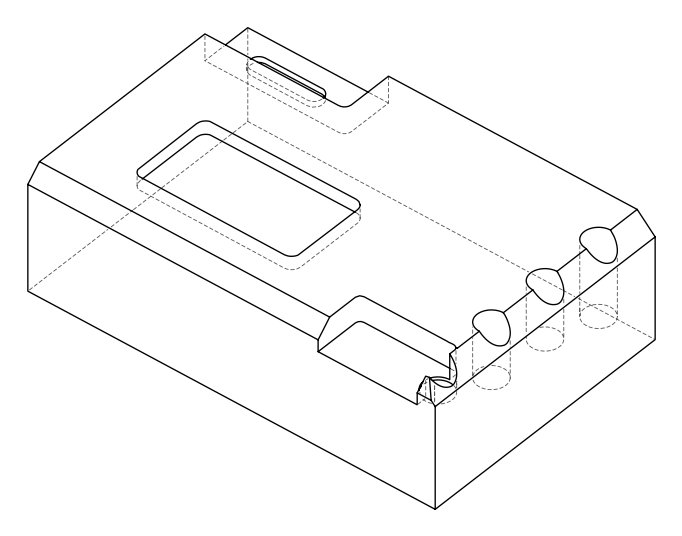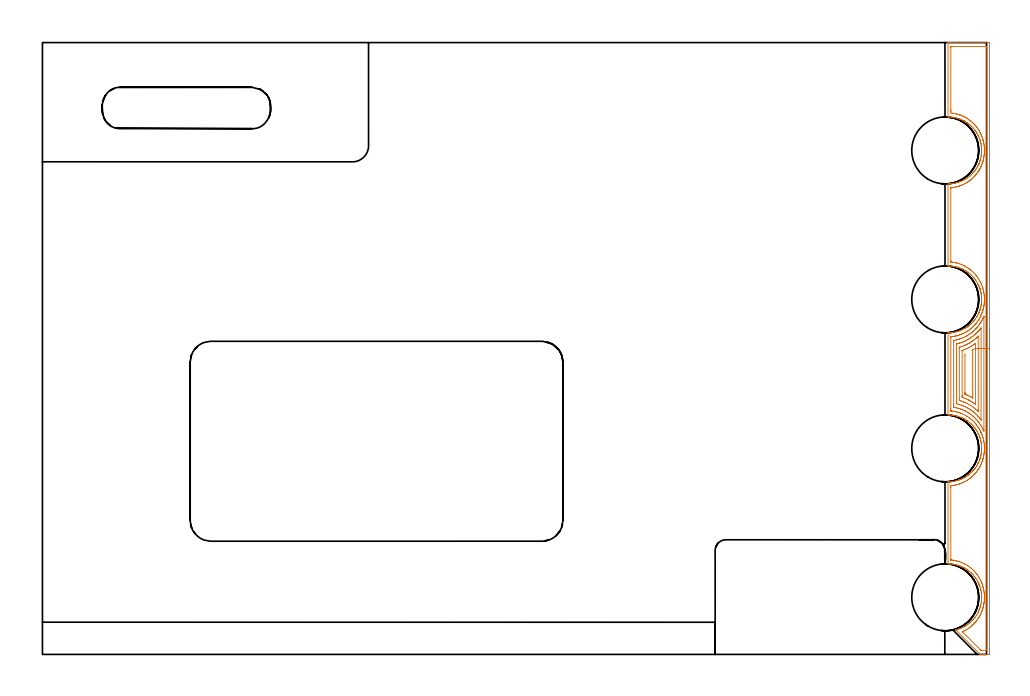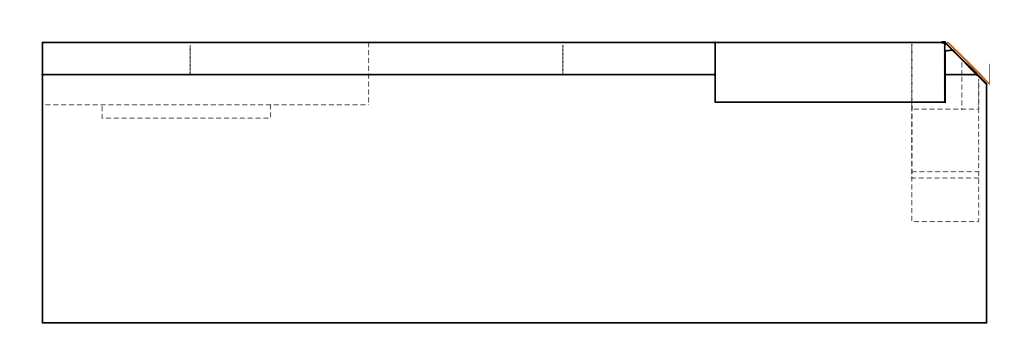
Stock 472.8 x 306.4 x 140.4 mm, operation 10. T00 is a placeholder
(PLAN: 15 operations, 12 tool changes, 118.1 min)
(1 INDEXABLE_INSERT_DRILL_BLIND_HOLE_FROM_SOLID | STEP1POCKET | NXT0302_013 | 0.14 min | 11465 mm3)
(2 DRILL_TO_ENLARGE_BLIND_HOLE | STEP1POCKET | UGT0301_383 | 0.14 min | 17950 mm3)
(3 INDEXABLE_INSERT_DRILL_BLIND_HOLE_FROM_SOLID_1 | STEP1POCKET_1 | NXT0302_013 | 0.27 min | 22290 mm3)
(4 DRILL_TO_ENLARGE_BLIND_HOLE_1 | STEP1POCKET_1 | UGT0301_383 | 0.27 min | 34690 mm3)
(5 INDEXABLE_INSERT_DRILL_BLIND_HOLE_FROM_SOLID_2 | STEP1POCKET_2 | NXT0302_013 | 0.28 min | 23396 mm3)
(6 DRILL_TO_ENLARGE_BLIND_HOLE_2 | STEP1POCKET_2 | UGT0301_383 | 0.28 min | 36399 mm3)
(7 INDEXABLE_INSERT_DRILL_BLIND_HOLE_FROM_SOLID_3 | STEP1POCKET_3 | NXT0302_013 | 0.37 min | 30940 mm3)
(8 DRILL_TO_ENLARGE_BLIND_HOLE_3 | STEP1POCKET_3 | UGT0301_383 | 0.37 min | 48059 mm3)
(9 AREA_MILL | FG_CHAMFER_SURFACE | UGT0205_001 | 16.47 min | 44618 mm3)
(10 AREA_MILL_1 | FG_CHAMFER_SURFACE_1 | UGT0205_001 | 15.29 min | 53584 mm3)
(11 AREA_MILL_2 | FG_CHAMFER_SURFACE_2 | UGT0205_001 | 0.61 min | 1636 mm3)
(12 MILL_CORNER_NOTCH_RECTANGULAR | CORNER_NOTCH_RECTANGULAR | NXT0201_011 | Follow Part, ap 3, ae 75% | 29.33 min | 303769 mm3)
(13 MILL_RECTANGULAR_POCKET | POCKET_RECTANGULAR_STRAIGHT | UGT0201_104 | Follow Part, ap 5, ae 75% | 11.11 min | 289976 mm3)
(14 MILL_RECTANGULAR_POCKET_1 | POCKET_RECTANGULAR_STRAIGHT_1 | NXT0201_011 | Follow Part, ap 3, ae 75% | 1.23 min | 11184 mm3)
(15 MILL_SLOT | SLOT_PARTIAL_RECTANGULAR | NXT0201_013 | Follow Part, ap 2.5, ae 75% | 41.92 min | 182192 mm3)
(TOOL NXT0302_013 | Index. Insert Drill 21mm [880-D2100L25-05] | D21 PA176 FL105 Z2)
(TOOL UGT0301_383 | Twist Drill Flat Bottom 33.5 mm | D33.5 PA180 FL175 Z2)
(TOOL UGT0205_001 | Chamfer Mill 20 x 3 x 45 deg. | D20 FL50 Z2)
(TOOL NXT0201_011 | ENDMILL 12mm [2P460-1200-NA 1630] | D12 FL38 Z6)
(TOOL UGT0201_104 | End Mill 20 mm | D20 FL22 Z2)
(TOOL NXT0201_013 | ENDMILL 10mm | D10 FL30 Z4)
(OP 10 AREA_MILL_1, part 1 of 2)
G17 G21 G94 G90
T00 M6
G54
G17 G0 G90 X474.3 Y163.2 S1061 M3
G43 Z150.4 H0
Z129.6
G94 G1 Y163.162 Z128.728 F250.
Y163.048 Z127.864
Y162.859 Z127.012
Y162.597 Z126.18
Y162.263 Z125.374
Y161.86 Z124.6
Y161.392 Z123.864
Y160.86 Z123.172
Y160.271 Z122.529
Y159.628 Z121.94
Y158.936 Z121.408
Y158.2 Z120.94
Y157.426 Z120.537
Y156.62 Z120.203
Y155.788 Z119.941
Y154.936 Z119.752
Y154.072 Z119.638
Y153.2 Z119.6
X474.299 Y0.604 Z119.601
X474.293 Y0.018 Z119.603
X474.291 Y0.007 Z119.605
X473.707 Y0. Z120.188
X473.419 Z120.476
X472.816 Z121.078
X472.24 Z121.657
X471.924 Z121.972
X471.348 Z122.548
X471.032 Z122.863
X470.4 Z123.499
X469.946 Z123.953
X469.605 Y0.001 Z124.292
X469.597 Y0.003 Z124.301
X457.363 Y12.236 Z136.535
X457.328 Y12.27 Z136.567
X457.674 Y12.356 Z136.222
X457.962 Y12.434 Z135.937
X458.85 Y12.706 Z135.049
X459.513 Y12.945 Z134.386
X459.738 Y13.026 Z134.162
X459.917 Y13.098 Z133.983
X460.296 Y13.25 Z133.601
X460.624 Y13.401 Z133.274
X460.78 Y13.48 Z133.116
X461.288 Y13.734 Z132.612
X461.513 Y13.847 Z132.387
X461.774 Y13.99 Z132.125
X462.057 Y14.144 Z131.841
X462.399 Y14.356 Z131.498
X462.824 Y14.636 Z131.075
X463.008 Y14.758 Z130.888
X463.287 Y14.941 Z130.612
X463.425 Y15.039 Z130.472
X464.175 Y15.619 Z129.724
X464.437 Y15.836 Z129.463
X464.555 Y15.933 Z129.345
X465.062 Y16.395 Z128.836
X465.237 Y16.566 Z128.66
X465.507 Y16.827 Z128.39
X465.778 Y17.113 Z128.119
X465.949 Y17.293 Z127.948
X466.329 Y17.721 Z127.569
X466.838 Y18.343 Z127.062
X466.919 Y18.452 Z126.98
X467.042 Y18.616 Z126.856
X467.663 Y19.51 Z126.233
X467.724 Y19.604 Z126.173
X468.197 Y20.404 Z125.702
X468.612 Y21.177 Z125.286
X468.655 Y21.264 Z125.244
X468.672 Y21.298 Z125.227
X468.877 Y21.744 Z125.022
X469.067 Y22.193 Z124.831
X469.171 Y22.467 Z124.723
X469.249 Y22.666 Z124.65
X469.272 Y22.724 Z124.627
X469.342 Y22.914 Z124.551
X469.41 Y23.087 Z124.487
X469.441 Y23.175 Z124.457
X469.5 Y23.341 Z124.399
X469.69 Y23.981 Z124.209
X469.844 Y24.586 Z124.052
X469.871 Y24.698 Z124.022
X469.917 Y24.875 Z123.978
X470.1 Y25.77 Z123.8
X470.2 Y26.483 Z123.696
X470.227 Y26.664 Z123.671
X470.247 Y26.888 Z123.651
X470.288 Y27.376 Z123.602
X470.307 Y27.558 Z123.589
X470.328 Y28.183 Z123.564
X470.331 Y28.268 Z123.559
X470.336 Y28.403 Z123.556
X470.338 Y28.452 Z123.554
X470.335 Y28.594 Z123.553
X470.325 Y29.16 Z123.566
X470.324 Y29.286 Z123.573
X470.323 Y29.347 Z123.574
X470.27 Y30.053 Z123.621
X470.257 Y30.241 Z123.636
X470.225 Y30.499 Z123.668
X470.168 Y30.945 Z123.726
X470.16 Y31.019 Z123.737
X470.146 Y31.135 Z123.753
X470.018 Y31.837 Z123.876
X469.985 Y32.029 Z123.911
X469.816 Y32.73 Z124.08
X469.77 Y32.924 Z124.128
X469.513 Y33.818 Z124.385
X469.425 Y34.068 Z124.471
X469.35 Y34.288 Z124.549
X469.187 Y34.712 Z124.71
X469.08 Y34.961 Z124.815
X469.026 Y35.088 Z124.871
X468.954 Y35.256 Z124.942
X468.889 Y35.407 Z125.006
X468.805 Y35.606 Z125.092
X468.612 Y36.022 Z125.286
X468.47 Y36.299 Z125.427
X468.365 Y36.501 Z125.535
X467.851 Y37.395 Z126.047
X467.725 Y37.597 Z126.174
X467.698 Y37.638 Z126.201
X467.466 Y37.987 Z126.432
X467.328 Y38.188 Z126.57
X467.258 Y38.289 Z126.64
X466.838 Y38.857 Z127.062
X466.577 Y39.183 Z127.322
X466.277 Y39.529 Z127.619
X465.985 Y39.869 Z127.915
X465.95 Y39.909 Z127.95
X465.797 Y40.078 Z128.103
X465.598 Y40.279 Z128.301
X465.433 Y40.447 Z128.466
X465.237 Y40.637 Z128.659
X465.111 Y40.761 Z128.787
X465.062 Y40.809 Z128.837
X464.889 Y40.972 Z129.011
X464.175 Y41.585 Z129.724
X464.09 Y41.653 Z129.809
X463.999 Y41.728 Z129.899
X463.9 Y41.804 Z129.996
X463.82 Y41.866 Z130.077
X463.706 Y41.951 Z130.194
X463.642 Y41.997 Z130.257
X463.454 Y42.134 Z130.441
X463.299 Y42.248 Z130.6
X463.287 Y42.257 Z130.612
X463.157 Y42.347 Z130.742
X463.008 Y42.449 Z130.887
X462.917 Y42.513 Z130.981
X462.868 Y42.546 Z131.031
X462.543 Y42.76 Z131.356
X462.4 Y42.847 Z131.5
X462.356 Y42.872 Z131.544
X461.888 Y43.141 Z132.011
X461.671 Y43.265 Z132.225
X461.512 Y43.357 Z132.386
X461.359 Y43.438 Z132.54
X461.225 Y43.51 Z132.673
X460.937 Y43.655 Z132.962
X460.625 Y43.799 Z133.275
X459.737 Y44.173 Z134.162
X459.442 Y44.282 Z134.454
X458.85 Y44.502 Z135.05
X458.71 Y44.549 Z135.19
X458.365 Y44.647 Z135.535
X457.962 Y44.761 Z135.937
X457.659 Y44.833 Z136.239
X457.344 Y44.908 Z136.548
X457.213 Y44.939 Z136.68
X457.073 Y44.973 Z136.823
X456.812 Y45.022 Z137.087
X456.285 Y45.12 Z137.614
X456.187 Y45.139 Z137.712
X455.876 Y45.178 Z138.022
X455.522 Y45.223 Z138.378
X455.3 Y45.251 Z138.6
X454.582 Y45.31 Z139.315
X454.411 Y45.324 Z139.486
X453.935 Y45.343 Z139.962
X453.604 Y45.354 Z140.292
X453.505 Y45.36 Z140.391
X453.5 Y45.675 Z140.4
Y86.272
X453.502 Y86.44 Z140.389
X453.74 Y86.452 Z140.153
X453.968 Y86.457 Z139.931
X453.996 Y86.459 Z139.904
X454.153 Y86.465 Z139.747
X454.41 Y86.476 Z139.486
X454.984 Y86.519 Z138.909
X455.297 Y86.543 Z138.598
X455.581 Y86.57 Z138.317
X455.663 Y86.578 Z138.234
X455.876 Y86.611 Z138.021
X456.187 Y86.659 Z137.712
X457.074 Y86.827 Z136.824
X457.962 Y87.039 Z135.937
X458.599 Y87.229 Z135.299
X458.686 Y87.255 Z135.213
X458.849 Y87.303 Z135.049
X459.355 Y87.473 Z134.543
X459.442 Y87.507 Z134.455
X459.49 Y87.526 Z134.408
X459.606 Y87.571 Z134.293
X459.737 Y87.623 Z134.162
X460.054 Y87.759 Z133.844
X460.334 Y87.88 Z133.562
X460.467 Y87.937 Z133.432
X460.625 Y88.005 Z133.274
X461.375 Y88.367 Z132.524
X461.512 Y88.441 Z132.386
X462.117 Y88.795 Z131.779
X462.4 Y88.959 Z131.499
X462.563 Y89.062 Z131.333
X462.721 Y89.16 Z131.179
X462.882 Y89.261 Z131.017
X463.287 Y89.545 Z130.612
X463.454 Y89.671 Z130.443
X463.656 Y89.82 Z130.244
X463.684 Y89.842 Z130.216
X463.9 Y90.004 Z129.996
X464.104 Y90.155 Z129.795
X464.175 Y90.214 Z129.725
X465.063 Y90.991 Z128.837
X465.126 Y91.05 Z128.774
X465.542 Y91.465 Z128.358
X465.95 Y91.889 Z127.95
X466.001 Y91.944 Z127.899
X466.383 Y92.388 Z127.516
X466.492 Y92.519 Z127.407
X466.575 Y92.62 Z127.321
X466.756 Y92.838 Z127.141
X466.836 Y92.94 Z127.061
X467.02 Y93.189 Z126.876
X467.129 Y93.333 Z126.77
X467.412 Y93.732 Z126.487
X467.725 Y94.206 Z126.174
X467.982 Y94.627 Z125.918
X468.358 Y95.304 Z125.538
X468.465 Y95.493 Z125.434
X468.481 Y95.521 Z125.419
X468.612 Y95.778 Z125.286
X468.677 Y95.919 Z125.222
X468.753 Y96.088 Z125.143
X468.904 Y96.415 Z124.995
X469.269 Y97.309 Z124.628
X469.311 Y97.427 Z124.585
X469.473 Y97.873 Z124.421
X469.498 Y97.941 Z124.397
X469.547 Y98.089 Z124.353
X469.551 Y98.102 Z124.349
X469.581 Y98.204 Z124.316
X469.611 Y98.319 Z124.282
X469.764 Y98.868 Z124.131
X469.829 Y99.098 Z124.069
X469.844 Y99.165 Z124.054
X469.875 Y99.306 Z124.023
X469.952 Y99.658 Z123.942
X470.028 Y99.992 Z123.869
X470.084 Y100.323 Z123.813
X470.122 Y100.55 Z123.773
X470.141 Y100.653 Z123.757
X470.181 Y100.886 Z123.718
X470.24 Y101.442 Z123.654
X470.266 Y101.669 Z123.631
X470.279 Y101.781 Z123.618
X470.31 Y102.335 Z123.582
X470.314 Y102.398 Z123.578
X470.332 Y102.675 Z123.562
Y102.828 Z123.561
X470.331 Y102.884 Z123.56
X470.33 Y103.148 Z123.553
X470.333 Y103.482 Z123.559
X470.334 Y103.523 Z123.56
X470.335 Y103.569
X470.305 Y104.164 Z123.588
X470.292 Y104.463 Z123.604
X470.278 Y104.598 Z123.619
X470.233 Y105.012 Z123.659
X470.221 Y105.137 Z123.673
X470.199 Y105.358 Z123.698
X470.125 Y105.825 Z123.771
X470.111 Y105.904 Z123.782
X470.064 Y106.212 Z123.834
X470.058 Y106.252 Z123.84
X469.941 Y106.797 Z123.954
X469.868 Y107.146 Z124.031
X469.625 Y108.04 Z124.27
X469.499 Y108.459 Z124.398
X469.455 Y108.581 Z124.44
X469.355 Y108.869 Z124.542
X469.332 Y108.935 Z124.565
X469.162 Y109.383 Z124.737
X468.975 Y109.829 Z124.923
X468.728 Y110.366 Z125.168
X468.613 Y110.621 Z125.286
X468.561 Y110.723 Z125.338
X468.071 Y111.617 Z125.827
X467.725 Y112.195 Z126.174
X467.52 Y112.512 Z126.38
X467.205 Y112.962 Z126.693
X466.881 Y113.406 Z127.019
X466.494 Y113.884 Z127.405
X466.451 Y113.936 Z127.449
X466.391 Y114.006 Z127.509
X466.277 Y114.138 Z127.618
X466.198 Y114.233 Z127.701
X466.141 Y114.3 Z127.758
X465.949 Y114.511 Z127.949
X465.622 Y114.855 Z128.277
X465.288 Y115.194 Z128.611
X465.062 Y115.409 Z128.836
X465.046 Y115.423 Z128.853
X464.853 Y115.597 Z129.045
X464.792 Y115.652 Z129.105
X464.617 Y115.808 Z129.281
X464.346 Y116.043 Z129.552
X464.293 Y116.089 Z129.606
X464.175 Y116.184 Z129.724
X463.454 Y116.731 Z130.442
X463.286 Y116.859 Z130.611
X463.116 Y116.983 Z130.783
X463.026 Y117.041 Z130.874
X462.768 Y117.208 Z131.132
X462.563 Y117.339 Z131.334
X462.399 Y117.445 Z131.498
X462.035 Y117.666 Z131.862
X461.849 Y117.773 Z132.049
X461.668 Y117.877 Z132.229
X461.528 Y117.951 Z132.372
X461.512 Y117.959 Z132.387
X461.233 Y118.098 Z132.667
X460.87 Y118.276 Z133.028
X460.78 Y118.321 Z133.116
X460.626 Y118.397 Z133.274
X460.195 Y118.591 Z133.702
X459.737 Y118.782 Z134.162
X458.85 Y119.094 Z135.05
X458.653 Y119.153 Z135.244
X458.551 Y119.183 Z135.344
X458.199 Y119.29 Z135.701
X458.065 Y119.33 Z135.835
X457.962 Y119.361 Z135.936
X457.659 Y119.435 Z136.235
X457.073 Y119.578 Z136.823
X456.664 Y119.666 Z137.234
X456.187 Y119.742 Z137.712
X455.76 Y119.794 Z138.14
X455.298 Y119.851 Z138.598
X454.41 Y119.924 Z139.485
X454.093 Y119.937 Z139.801
X453.965 Y119.943 Z139.929
X453.814 Y119.946 Z140.08
X453.503 Y119.96 Z140.389
X453.5 Y120.182 Z140.4
Y160.794
X453.497 Y161.04 Z140.397
X453.586 Y161.046 Z140.308
X453.859 Y161.055 Z140.036
X453.966 Y161.057 Z139.929
X454.41 Y161.076 Z139.485
X454.984 Y161.123 Z138.912
X455.299 Y161.149 Z138.599
X455.851 Y161.219 Z138.049
X456.187 Y161.261 Z137.712
X456.768 Y161.37 Z137.13
X457.074 Y161.427 Z136.823
X457.659 Y161.563 Z136.237
X457.962 Y161.633 Z135.937
X458.096 Y161.669 Z135.804
X458.195 Y161.695 Z135.704
X458.551 Y161.81 Z135.347
X458.849 Y161.906 Z135.049
X459.419 Y162.112 Z134.481
X459.738 Y162.227 Z134.162
X460.624 Y162.595 Z133.274
X461.511 Y163.049 Z132.386
X461.671 Y163.139 Z132.224
X461.828 Y163.225 Z132.071
X462.29 Y163.484 Z131.608
X462.4 Y163.553 Z131.499
X462.933 Y163.908 Z130.965
X463.008 Y163.959 Z130.888
X463.083 Y164.008 Z130.816
X463.287 Y164.144 Z130.612
X463.374 Y164.206 Z130.524
X463.454 Y164.263 Z130.442
X463.545 Y164.327 Z130.354
X463.617 Y164.378 Z130.282
X463.775 Y164.503 Z130.124
X463.9 Y164.603 Z129.996
X464.175 Y164.82 Z129.724
X464.346 Y164.965 Z129.551
X464.712 Y165.272 Z129.187
X464.991 Y165.529 Z128.909
X465.062 Y165.595 Z128.837
X465.645 Y166.167 Z128.253
X465.95 Y166.493 Z127.949
X466.447 Y167.061 Z127.449
X466.575 Y167.217 Z127.325
X466.652 Y167.313 Z127.248
X466.785 Y167.478 Z127.114
X466.837 Y167.543 Z127.061
X467.144 Y167.955 Z126.754
X467.724 Y168.803 Z126.174
X467.754 Y168.849 Z126.144
X467.822 Y168.965 Z126.073
X467.912 Y169.113 Z125.984
X468.021 Y169.294 Z125.876
X468.278 Y169.744 Z125.621
X468.612 Y170.379 Z125.286
X468.717 Y170.601 Z125.179
X468.735 Y170.638 Z125.162
X468.839 Y170.877 Z125.059
X468.911 Y171.047 Z124.984
X468.995 Y171.239 Z124.903
X469.026 Y171.312 Z124.871
X469.104 Y171.494 Z124.792
X469.121 Y171.532 Z124.776
X469.36 Y172.16 Z124.539
X469.444 Y172.386 Z124.452
X469.459 Y172.426 Z124.437
X469.496 Y172.531 Z124.402
X469.499 Y172.54 Z124.398
X469.584 Y172.832 Z124.311
X469.728 Y173.321 Z124.169
X469.787 Y173.555 Z124.111
X469.828 Y173.725 Z124.068
X469.844 Y173.784 Z124.054
X469.95 Y174.215 Z123.947
X470.025 Y174.617 Z123.868
X470.111 Y175.063 Z123.784
X470.12 Y175.109 Z123.776
X470.141 Y175.255 Z123.757
X470.15 Y175.324 Z123.747
X470.174 Y175.509 Z123.719
X470.243 Y176.003 Z123.653
X470.273 Y176.402 Z123.616
X470.317 Y176.898 Z123.579
X470.339 Y177.345 Z123.558
X470.343 Y177.745 Z123.549
X470.344 Y177.792
X470.339 Y178.239 Z123.557
X470.325 Y178.54 Z123.572
X470.318 Y178.686 Z123.579
X470.284 Y179.079 Z123.606
X470.248 Y179.557 Z123.651
X470.246 Y179.58 Z123.653
X470.186 Y180.014 Z123.711
X470.124 Y180.475 Z123.775
X470.106 Y180.569 Z123.793
X470.049 Y180.864 Z123.846
X469.999 Y181.133 Z123.9
X469.954 Y181.369 Z123.944
X469.777 Y182.079 Z124.118
X469.745 Y182.202 Z124.147
X469.731 Y182.263 Z124.162
X469.621 Y182.647 Z124.278
X469.547 Y182.902 Z124.353
X469.498 Y183.06 Z124.397
X469.485 Y183.094 Z124.408
X469.464 Y183.157 Z124.43
X469.412 Y183.296 Z124.482
X469.321 Y183.541 Z124.573
X469.249 Y183.738 Z124.649
X469.228 Y183.796 Z124.671
X469.155 Y183.987 Z124.741
X469.131 Y184.052 Z124.765
X469.011 Y184.345 Z124.888
X468.946 Y184.5 Z124.953
X468.745 Y184.946 Z125.153
X468.612 Y185.222 Z125.286
X468.559 Y185.325 Z125.338
X468.454 Y185.533 Z125.445
X468.287 Y185.84 Z125.611
X467.764 Y186.734 Z126.134
X467.446 Y187.215 Z126.452
X467.159 Y187.629 Z126.74
X466.838 Y188.057 Z127.062
X466.575 Y188.382 Z127.323
X466.462 Y188.523 Z127.437
X465.95 Y189.108 Z127.949
X465.661 Y189.417 Z128.238
X465.286 Y189.787 Z128.613
X465.062 Y190.009 Z128.837
X464.899 Y190.162 Z129.001
X464.792 Y190.258 Z129.108
X464.732 Y190.311 Z129.167
X464.297 Y190.68 Z129.601
X464.175 Y190.783 Z129.724
X464.102 Y190.843 Z129.798
X463.909 Y190.997 Z129.991
X463.639 Y191.206 Z130.26
X463.287 Y191.455 Z130.611
X462.563 Y191.938 Z131.335
X462.444 Y192.018 Z131.455
X462.4 Y192.048 Z131.5
X462.317 Y192.1 Z131.582
X461.513 Y192.555 Z132.387
X461.082 Y192.781 Z132.818
X460.817 Y192.911 Z133.082
X460.625 Y193.005 Z133.275
X460.334 Y193.125 Z133.565
X460.221 Y193.172 Z133.677
X460.037 Y193.248 Z133.859
X459.726 Y193.377 Z134.174
X459.442 Y193.481 Z134.453
X458.849 Y193.7 Z135.049
X458.535 Y193.803 Z135.365
X458.252 Y193.888 Z135.646
X458.105 Y193.927 Z135.791
X457.961 Y193.966 Z135.936
X457.674 Y194.033 Z136.226
X457.075 Y194.173 Z136.825
X456.186 Y194.339 Z137.711
X455.876 Y194.378 Z138.019
X455.299 Y194.451 Z138.599
X454.998 Y194.476 Z138.901
X454.412 Y194.524 Z139.487
X453.968 Y194.543 Z139.931
X453.903 Y194.544 Z139.996
X453.546 Y194.556 Z140.346
X453.503 Y194.56 Z140.388
X453.5 Y194.695 Z140.4
Y235.298
X453.506 Y235.64 Z140.392
X453.967 Y235.657 Z139.931
X454.093 Y235.663 Z139.805
X454.412 Y235.676 Z139.487
X454.934 Y235.719 Z138.966
X455.3 Y235.749 Z138.6
X455.876 Y235.819 Z138.021
X456.187 Y235.857 Z137.712
X456.572 Y235.918 Z137.328
X457.075 Y236.023 Z136.825
X457.763 Y236.191 Z136.137
X457.96 Y236.239 Z135.936
X458.105 Y236.283 Z135.79
X458.355 Y236.357 Z135.544
X458.551 Y236.416 Z135.347
X458.849 Y236.506 Z135.049
X459.442 Y236.714 Z134.457
X459.737 Y236.818 Z134.162
X460.624 Y237.205 Z133.274
X461.512 Y237.64 Z132.387
X461.64 Y237.706 Z132.259
X462.4 Y238.16 Z131.5
X463.092 Y238.601 Z130.808
X463.288 Y238.742 Z130.612
X464.174 Y239.415 Z129.724
X464.273 Y239.495 Z129.626
X464.288 Y239.508 Z129.612
X465.062 Y240.193 Z128.836
X465.227 Y240.348 Z128.673
X465.271 Y240.389 Z128.629
X465.525 Y240.652 Z128.374
X465.683 Y240.817 Z128.213
X465.949 Y241.091 Z127.949
X466.127 Y241.283 Z127.772
X466.487 Y241.708 Z127.412
X466.575 Y241.817 Z127.323
X466.715 Y241.991 Z127.181
X466.868 Y242.178 Z127.031
X467.193 Y242.622 Z126.705
X467.277 Y242.741 Z126.622
X467.508 Y243.072 Z126.39
X467.725 Y243.405 Z126.174
X468.062 Y243.966 Z125.837
X468.358 Y244.507 Z125.54
X468.445 Y244.668 Z125.449
X468.552 Y244.86 Z125.345
X468.612 Y244.978 Z125.286
X468.644 Y245.047 Z125.256
X468.716 Y245.205 Z125.184
X468.874 Y245.56 Z125.021
X468.952 Y245.729 Z124.946
X468.964 Y245.755 Z124.935
X469.012 Y245.873 Z124.887
X469.063 Y246.007 Z124.831
X469.324 Y246.649 Z124.576
X469.413 Y246.899 Z124.486
X469.5 Y247.141 Z124.399
X469.562 Y247.345 Z124.337
X469.623 Y247.543 Z124.276
X469.864 Y248.437 Z124.034
X470.055 Y249.332 Z123.843
X470.15 Y249.928 Z123.747
X470.163 Y250.022 Z123.73
X470.196 Y250.226 Z123.699
X470.199 Y250.257 Z123.696
X470.22 Y250.469 Z123.672
X470.291 Y251.12 Z123.606
X470.298 Y251.281 Z123.598
X470.3 Y251.327 Z123.594
X470.301 Y251.361 Z123.591
X470.332 Y252.013 Z123.556
Y252.067 Z123.555
X470.333 Y252.114 Z123.557
Y252.225 Z123.556
X470.331 Y252.496
X470.332 Y252.582 Z123.558
X470.331 Y252.596 Z123.559
Y252.87 Z123.561
Y252.909
X470.316 Y253.146 Z123.573
X470.279 Y253.803 Z123.617
X470.182 Y254.697 Z123.715
X470.148 Y254.902 Z123.75
X470.032 Y255.591 Z123.867
X470.027 Y255.615 Z123.873
X469.979 Y255.823 Z123.917
X469.834 Y256.486 Z124.065
X469.586 Y257.38 Z124.312
X469.5 Y257.66 Z124.399
X469.394 Y257.968 Z124.506
X469.362 Y258.054 Z124.538
X469.28 Y258.274 Z124.619
X469.249 Y258.348 Z124.649
X469.186 Y258.5 Z124.711
X468.912 Y259.168 Z124.988
X468.875 Y259.249 Z125.024
X468.613 Y259.822 Z125.287
X468.491 Y260.063 Z125.409
X468.358 Y260.309 Z125.542
X468.247 Y260.512 Z125.651
X467.993 Y260.957 Z125.905
X467.976 Y260.985 Z125.922
X467.723 Y261.396 Z126.173
X467.577 Y261.623 Z126.319
X467.466 Y261.787 Z126.432
X467.423 Y261.851 Z126.475
X467.169 Y262.2 Z126.727
X467.05 Y262.367 Z126.85
X466.956 Y262.497 Z126.944
X466.837 Y262.659 Z127.061
X466.769 Y262.745 Z127.13
X466.014 Y263.64 Z127.883
X465.949 Y263.711 Z127.948
X465.811 Y263.854 Z128.086
X465.549 Y264.126 Z128.348
X465.141 Y264.534 Z128.756
X465.061 Y264.609 Z128.836
X464.575 Y265.036 Z129.325
X464.346 Y265.235 Z129.55
X464.225 Y265.341 Z129.673
X464.175 Y265.386 Z129.724
X464.124 Y265.428 Z129.775
X463.851 Y265.639 Z130.048
X463.76 Y265.709 Z130.14
X463.709 Y265.748 Z130.19
X463.253 Y266.085 Z130.647
X463.099 Y266.194 Z130.801
X462.908 Y266.322 Z130.992
X462.4 Y266.645 Z131.5
X461.958 Y266.909 Z131.941
X461.744 Y267.029 Z132.155
X461.671 Y267.07 Z132.225
X461.572 Y267.126 Z132.327
X461.512 Y267.16 Z132.387
X461.406 Y267.217 Z132.493
X461.366 Y267.236 Z132.533
X461.225 Y267.304 Z132.67
X460.624 Y267.595 Z133.274
X459.737 Y267.981 Z134.162
X459.57 Y268.048 Z134.329
X459.401 Y268.111 Z134.497
X459.205 Y268.177 Z134.694
X459.066 Y268.223 Z134.832
X458.996 Y268.246 Z134.899
X458.849 Y268.296 Z135.049
X457.962 Y268.561 Z135.937
X457.075 Y268.773 Z136.824
X456.768 Y268.832 Z137.13
X456.187 Y268.942 Z137.712
X455.889 Y268.989 Z138.011
X455.782 Y269.005 Z138.118
X455.298 Y269.055 Z138.599
X454.411 Y269.124 Z139.486
X453.967 Y269.143 Z139.93
X453.618 Y269.149 Z140.279
X453.505 Y269.16 Z140.392
X453.5 Y269.208 Z140.4
Y306.242
X453.503 Y306.39 Z140.388
X453.55 Y306.393 Z140.342
X453.92 Y306.4 Z139.979
X454.352 Z139.547
X454.984 Z138.911
X456.192 Z137.705
X456.768 Z137.127
X467.768 Z126.129
X473.707 Z120.19
X473.997 Y306.398 Z119.9
X474.292 Y306.39 Z119.606
X474.299 Y306.095 Z119.599
X474.3 Y153.2 Z119.6
X472.886 Z121.014
Y2.319
X472.879 Y2.021 Z121.021
X472.862 Y2.01 Z121.038
X472.816 Y2.008 Z121.084
X472.312 Y2.001 Z121.588
X470.529 Y2. Z123.371
X470.141 Y2.003 Z123.759
X470.086 Y2.006 Z123.814
X470.053 Y2.01 Z123.847
X470.024 Y2.036 Z123.876
X469.902 Y2.152 Z123.998
X469.661 Y2.389 Z124.239
X460.738 Y11.313 Z133.162
X460.724 Y11.331 Z133.176
X460.723 Y11.334 Z133.177
X460.728 Y11.339 Z133.172
X460.78 Y11.367 Z133.12
X461.045 Y11.493 Z132.855
X461.225 Y11.583 Z132.675
X461.639 Y11.791 Z132.261
X462.117 Y12.037 Z131.783
X462.227 Y12.095 Z131.673
X462.429 Y12.205 Z131.471
X462.791 Y12.423 Z131.109
X463.008 Y12.56 Z130.892
X463.838 Y13.098 Z130.062
X463.875 Y13.123 Z130.025
X463.9 Y13.141 Z130.
X464.383 Y13.506 Z129.517
X464.792 Y13.819 Z129.108
X464.887 Y13.894 Z129.013
X465.004 Y13.99 Z128.896
X465.367 Y14.306 Z128.533
X465.683 Y14.586 Z128.217
X465.838 Y14.728 Z128.062
X466.001 Y14.882 Z127.899
X466.288 Y15.169 Z127.612
X466.575 Y15.461 Z127.325
X466.727 Y15.622 Z127.173
X466.867 Y15.775 Z127.033
X467.146 Y16.095 Z126.754
X467.466 Y16.471 Z126.434
X467.555 Y16.578 Z126.345
X467.626 Y16.667 Z126.274
X467.944 Y17.082 Z125.956
X468.319 Y17.598 Z125.581
X468.358 Y17.655 Z125.542
X468.679 Y18.13 Z125.221
X468.881 Y18.452 Z125.019
X469.02 Y18.681 Z124.88
X469.249 Y19.07 Z124.651
X469.348 Y19.245 Z124.552
X469.402 Y19.344 Z124.498
X469.656 Y19.829 Z124.244
X469.865 Y20.237 Z124.035
X469.918 Y20.348 Z123.982
X470.141 Y20.84 Z123.759
X470.227 Y21.042 Z123.673
X470.263 Y21.129 Z123.637
X470.479 Y21.683 Z123.421
X470.609 Y22.021 Z123.291
X470.674 Y22.201 Z123.226
X470.719 Y22.335 Z123.181
X470.9 Y22.914 Z123.
X471.032 Y23.355 Z122.868
X471.125 Y23.713 Z122.775
X471.148 Y23.806 Z122.752
X471.294 Y24.436 Z122.606
X471.349 Y24.698 Z122.551
X471.444 Y25.179 Z122.456
X471.512 Y25.591 Z122.388
X471.542 Y25.782 Z122.358
X471.565 Y25.95 Z122.335
X471.63 Y26.483 Z122.27
X471.656 Y26.751 Z122.244
X471.71 Y27.376 Z122.19
X471.721 Y27.579 Z122.179
X471.751 Y28.268 Z122.149
X471.753 Y28.342 Z122.147
X471.754 Y28.366 Z122.146
X471.753 Y28.439 Z122.147
X471.739 Y29.16 Z122.161
X471.733 Y29.352 Z122.167
X471.689 Y30.053 Z122.211
X471.671 Y30.306 Z122.229
X471.601 Y30.945 Z122.299
X471.554 Y31.316 Z122.346
X471.472 Y31.837 Z122.428
X471.374 Y32.388 Z122.526
X471.305 Y32.73 Z122.595
X471.116 Y33.539 Z122.784
X471.094 Y33.622 Z122.806
X471.032 Y33.845 Z122.868
X470.863 Y34.43 Z123.037
X470.837 Y34.514 Z123.063
X470.743 Y34.804 Z123.157
X470.522 Y35.407 Z123.378
X470.405 Y35.713 Z123.495
X470.179 Y36.261 Z123.721
X470.163 Y36.299 Z123.737
X470.141 Y36.349 Z123.759
X469.752 Y37.192 Z124.148
X469.315 Y38.019 Z124.585
X469.277 Y38.084 Z124.623
X469.249 Y38.133 Z124.651
X468.937 Y38.662 Z124.963
X468.74 Y38.976 Z125.16
X468.358 Y39.546 Z125.542
X468.129 Y39.869 Z125.771
X467.847 Y40.247 Z126.053
X467.447 Y40.761 Z126.453
X467.328 Y40.9 Z126.572
X466.661 Y41.653 Z127.239
X466.575 Y41.744 Z127.325
X465.765 Y42.546 Z128.135
X465.683 Y42.621 Z128.217
X465.095 Y43.135 Z128.805
X464.792 Y43.388 Z129.108
X464.73 Y43.438 Z129.17
X463.9 Y44.049 Z130.
X463.499 Y44.331 Z130.401
X463.008 Y44.644 Z130.892
X462.246 Y45.094 Z131.654
X462.117 Y45.167 Z131.783
X462.018 Y45.223 Z131.882
X461.225 Y45.615 Z132.675
X460.519 Y45.93 Z133.381
X460.334 Y46.007 Z133.566
X460.071 Y46.115 Z133.829
X459.442 Y46.345 Z134.458
X459.085 Y46.473 Z134.815
X458.551 Y46.624 Z135.349
X457.854 Y46.813 Z136.046
X457.659 Y46.857 Z136.241
X456.982 Y47.008 Z136.918
X456.768 Y47.048 Z137.132
X456.719 Y47.056 Z137.181
X456.256 Y47.128 Z137.644
X455.876 Y47.182 Z138.024
X455.675 Y47.209 Z138.225
X454.984 Y47.28 Z138.916
X454.946 Y47.285 Z138.954
X454.928 Y47.29 Z138.972
X454.924 Y47.293 Z138.976
X454.921 Y47.339 Z138.979
X454.916 Y47.619 Z138.984
X454.915 Y47.76 Z138.985
X454.914 Y83.665 Z138.986
X454.92 Y84.487 Z138.98
X454.921 Y84.497 Z138.979
X454.935 Y84.505 Z138.965
X454.959 Y84.513 Z138.941
X454.984 Y84.516 Z138.916
X455.774 Y84.589 Z138.126
X455.876 Y84.604 Z138.024
X456.543 Y84.712 Z137.357
X456.768 Y84.754 Z137.132
X457.288 Y84.859 Z136.612
X457.659 Y84.943 Z136.241
X458.009 Y85.029 Z135.891
X458.551 Y85.175 Z135.349
X458.71 Y85.22 Z135.19
X459.242 Y85.38 Z134.658
X459.392 Y85.43 Z134.508
X459.442 Y85.449 Z134.458
X460.038 Y85.675 Z133.862
X460.334 Y85.795 Z133.566
X460.668 Y85.937 Z133.232
X461.225 Y86.184 Z132.675
X461.286 Y86.211 Z132.614
X461.413 Y86.272 Z132.487
X461.88 Y86.509 Z132.02
X462.117 Y86.641 Z131.783
X462.977 Y87.133 Z130.923
X463.027 Y87.164 Z130.873
X463.554 Y87.511 Z130.346
X463.9 Y87.75 Z130.
X464.079 Y87.878 Z129.821
X464.322 Y88.057 Z129.578
X464.589 Y88.26 Z129.311
X464.792 Y88.418 Z129.108
X465.079 Y88.661 Z128.821
X465.414 Y88.949 Z128.486
X465.683 Y89.193 Z128.217
X466.019 Y89.505 Z127.881
X466.365 Y89.842 Z127.535
X466.468 Y89.948 Z127.432
X466.575 Y90.06 Z127.325
X466.898 Y90.411 Z127.002
X467.185 Y90.734 Z126.715
X467.314 Y90.886 Z126.586
X467.466 Y91.069 Z126.434
X467.714 Y91.378 Z126.186
X467.907 Y91.626 Z125.993
X468.098 Y91.886 Z125.802
X468.358 Y92.246 Z125.542
X468.469 Y92.408 Z125.431
X468.543 Y92.519 Z125.357
X468.818 Y92.95 Z125.082
X469.102 Y93.411 Z124.798
X469.135 Y93.468 Z124.765
X469.249 Y93.671 Z124.651
X469.474 Y94.079 Z124.426
X469.594 Y94.303 Z124.306
X469.779 Y94.665 Z124.121
X470.026 Y95.196 Z123.874
X470.141 Y95.452 Z123.759
X470.326 Y95.903 Z123.574
X470.4 Y96.088 Z123.5
X470.575 Y96.546 Z123.325
X470.734 Y96.981 Z123.166
X470.852 Y97.344 Z123.048
X471. Y97.841 Z122.9
X471.009 Y97.873 Z122.891
X471.032 Y97.957 Z122.868
X471.195 Y98.602 Z122.705
X471.234 Y98.765 Z122.666
X471.358 Y99.332 Z122.542
X471.42 Y99.658 Z122.48
X471.494 Y100.088 Z122.406
X471.568 Y100.55 Z122.332
X471.591 Y100.717 Z122.309
X471.608 Y100.866 Z122.292
X471.667 Y101.442 Z122.233
X471.687 Y101.68 Z122.213
X471.732 Y102.335 Z122.168
X471.742 Y102.491 Z122.158
X471.743 Y102.516 Z122.157
X471.748 Y103.227 Z122.152
X471.747 Y103.405 Z122.153
X471.724 Y104.12 Z122.176
X471.715 Y104.329 Z122.185
X471.693 Y104.677 Z122.207
X471.664 Y105.012 Z122.236
X471.651 Y105.149 Z122.249
X471.633 Y105.303 Z122.267
X471.556 Y105.904 Z122.344
X471.49 Y106.339 Z122.41
X471.412 Y106.797 Z122.488
X471.279 Y107.442 Z122.621
X471.223 Y107.689 Z122.677
X471.032 Y108.443 Z122.868
X470.981 Y108.633 Z122.919
X470.716 Y109.474 Z123.184
X470.544 Y109.963 Z123.356
X470.386 Y110.366 Z123.514
X470.141 Y110.956 Z123.759
X470.031 Y111.204 Z123.869
X470.006 Y111.258 Z123.894
X469.89 Y111.51 Z124.01
X469.683 Y111.925 Z124.217
X469.563 Y112.151 Z124.337
X469.249 Y112.724 Z124.651
X469.066 Y113.043 Z124.834
X468.799 Y113.494 Z125.101
X468.506 Y113.936 Z125.394
X468.358 Y114.149 Z125.542
X467.865 Y114.828 Z126.035
X467.466 Y115.33 Z126.434
X467.29 Y115.544 Z126.61
X467.138 Y115.72 Z126.762
X466.575 Y116.334 Z127.325
X466.305 Y116.613 Z127.595
X465.683 Y117.209 Z128.217
X465.354 Y117.505 Z128.546
X464.792 Y117.975 Z129.108
X464.245 Y118.397 Z129.655
X463.9 Y118.652 Z130.
X463.119 Y119.179 Z130.781
X463.008 Y119.249 Z130.892
X462.944 Y119.29 Z130.956
X462.117 Y119.765 Z131.783
X461.301 Y120.182 Z132.599
X461.225 Y120.22 Z132.675
X461.152 Y120.255 Z132.748
X460.334 Y120.609 Z133.566
X459.642 Y120.875 Z134.258
X459.442 Y120.944 Z134.458
X459.06 Y121.075 Z134.84
X458.551 Y121.227 Z135.349
X458.335 Y121.291 Z135.565
X457.659 Y121.458 Z136.241
X457.156 Y121.578 Z136.744
X456.768 Y121.652 Z137.132
X456.084 Y121.759 Z137.816
X455.876 Y121.784 Z138.024
X455.077 Y121.874 Z138.823
X454.984 Y121.89 Z138.916
X454.921 Y121.904 Z138.979
X454.918 Y121.967 Z138.982
X454.916 Y122.035 Z138.984
X454.914 Y122.859 Z138.986
X454.915 Y158.695 Z138.985
X454.917 Y158.835 Z138.983
X454.922 Y159.105 Z138.978
X455.876 Y159.218 Z138.024
X456.078 Y159.245 Z137.822
X456.768 Y159.354 Z137.132
X456.846 Y159.368 Z137.054
X457.271 Y159.447 Z136.629
X457.586 Y159.519 Z136.314
X457.659 Y159.537 Z136.241
X458.3 Y159.697 Z135.6
X458.551 Y159.769 Z135.349
X458.984 Y159.905 Z134.916
X459.442 Y160.061 Z134.458
X459.648 Y160.133 Z134.252
X460.208 Y160.339 Z133.692
X460.334 Y160.392 Z133.566
X460.921 Y160.644 Z132.979
X461.225 Y160.786 Z132.675
X461.524 Y160.933 Z132.376
X462.109 Y161.231 Z131.791
X462.114 Y161.234 Z131.786
X462.679 Y161.561 Z131.221
X463.008 Y161.758 Z130.892
X463.232 Y161.9 Z130.668
X463.572 Y162.124 Z130.328
X463.9 Y162.352 Z130.
X464.288 Y162.628 Z129.612
X464.792 Y163.016 Z129.108
X465.272 Y163.427 Z128.628
X465.683 Y163.786 Z128.217
X465.818 Y163.908 Z128.082
X466.2 Y164.284 Z127.7
X466.575 Y164.657 Z127.325
X466.645 Y164.73 Z127.255
X466.711 Y164.801 Z127.189
X467.064 Y165.203 Z126.836
X467.466 Y165.664 Z126.434
X467.48 Y165.68 Z126.42
X467.491 Y165.693 Z126.409
X467.869 Y166.183 Z126.031
X468.172 Y166.586 Z125.728
X468.221 Y166.654 Z125.679
X468.249 Y166.694 Z125.651
X468.358 Y166.853 Z125.542
X468.609 Y167.226 Z125.291
X468.775 Y167.478 Z125.125
X468.956 Y167.772 Z124.944
X469.249 Y168.262 Z124.651
X469.289 Y168.331 Z124.611
X469.311 Y168.37 Z124.589
X469.598 Y168.913 Z124.302
X469.781 Y169.263 Z124.119
X469.852 Y169.407 Z124.048
X469.898 Y169.506 Z124.002
X470.141 Y170.053 Z123.759
X470.172 Y170.124 Z123.728
X470.184 Y170.155 Z123.716
X470.427 Y170.761 Z123.473
X470.538 Y171.047 Z123.362
X470.672 Y171.408 Z123.228
X470.852 Y171.94 Z123.048
X470.877 Y172.017 Z123.023
X470.895 Y172.077 Z123.005
X471.032 Y172.547 Z122.868
X471.092 Y172.773 Z122.808
X471.106 Y172.832 Z122.794
X471.264 Y173.493 Z122.636
X471.315 Y173.725 Z122.585
X471.415 Y174.234 Z122.485
X471.486 Y174.617 Z122.414
X471.519 Y174.82 Z122.381
X471.545 Y174.997 Z122.355
X471.611 Y175.509 Z122.289
X471.644 Y175.789 Z122.256
X471.697 Y176.402 Z122.203
X471.713 Y176.613 Z122.187
X471.75 Y177.294 Z122.15
X471.755 Y177.402 Z122.145
X471.756 Y177.419 Z122.144
Y177.462
X471.75 Y178.186 Z122.15
X471.745 Y178.366 Z122.155
X471.705 Y179.079 Z122.195
X471.688 Y179.315 Z122.212
X471.627 Y179.971 Z122.273
X471.583 Y180.313 Z122.317
X471.505 Y180.864 Z122.395
X471.413 Y181.375 Z122.487
X471.339 Y181.756 Z122.561
X471.169 Y182.512 Z122.731
X471.135 Y182.648 Z122.765
X471.032 Y183.048 Z122.868
X470.888 Y183.541 Z123.012
X470.824 Y183.749 Z123.076
X470.582 Y184.433 Z123.318
X470.314 Y185.152 Z123.586
X470.244 Y185.325 Z123.656
X470.213 Y185.398 Z123.687
X470.141 Y185.564 Z123.759
X469.836 Y186.218 Z124.064
X469.533 Y186.826 Z124.367
X469.376 Y187.11 Z124.524
X469.249 Y187.33 Z124.651
X468.849 Y188.002 Z125.051
X468.358 Y188.75 Z125.542
X468.259 Y188.895 Z125.641
X468.007 Y189.246 Z125.893
X467.583 Y189.787 Z126.317
X467.466 Y189.928 Z126.434
X466.814 Y190.68 Z127.086
X466.575 Y190.936 Z127.325
X465.94 Y191.572 Z127.96
X465.683 Y191.815 Z128.217
X464.938 Y192.464 Z128.962
X464.792 Y192.582 Z129.108
X464.24 Y193.017 Z129.66
X463.9 Y193.254 Z130.
X463.75 Y193.357 Z130.15
X463.008 Y193.843 Z130.892
X462.323 Y194.249 Z131.577
X462.117 Y194.364 Z131.783
X461.864 Y194.503 Z132.036
X461.225 Y194.817 Z132.675
X460.496 Y195.141 Z133.404
X460.334 Y195.209 Z133.566
X460.22 Y195.256 Z133.68
X459.442 Y195.538 Z134.458
X458.83 Y195.754 Z135.07
X458.551 Y195.833 Z135.349
X457.787 Y196.034 Z136.113
X457.659 Y196.061 Z136.241
X456.945 Y196.212 Z136.955
X456.768 Y196.246 Z137.132
X456.51 Y196.292 Z137.39
X455.876 Y196.38 Z138.024
X455.478 Y196.433 Z138.422
X454.984 Y196.488 Z138.916
X454.928 Y196.495 Z138.972
X454.92 Y196.716 Z138.98
X454.916 Y196.856 Z138.984
X454.915 Y196.926 Z138.985
X454.914 Y196.996 Z138.986
X454.915 Y233.513 Z138.985
Y233.583
X454.918 Y233.654 Z138.982
X454.921 Y233.695 Z138.979
X454.936 Y233.706 Z138.964
X454.984 Y233.713 Z138.916
X455.607 Y233.783 Z138.293
X455.876 Y233.816 Z138.024
X456.395 Y233.886 Z137.505
X456.768 Y233.947 Z137.132
X457.148 Y234.025 Z136.752
X457.659 Y234.141 Z136.241
X457.872 Y234.193 Z136.028
X458.551 Y234.372 Z135.349
X458.577 Y234.38 Z135.323
X458.665 Y234.406 Z135.235
X459.255 Y234.593 Z134.645
X459.442 Y234.658 Z134.458
X459.912 Y234.828 Z133.988
X460.334 Y234.993 Z133.566
X460.55 Y235.082 Z133.35
X461.051 Y235.298 Z132.849
X461.169 Y235.355 Z132.731
X461.225 Y235.383 Z132.675
X461.763 Y235.652 Z132.137
X462.117 Y235.834 Z131.783
X462.345 Y235.963 Z131.555
X462.737 Y236.191 Z131.163
X462.906 Y236.293 Z130.994
X463.008 Y236.358 Z130.892
X463.448 Y236.644 Z130.452
X463.9 Y236.945 Z130.
X463.981 Y237.001 Z129.919
X464.092 Y237.083 Z129.808
X464.489 Y237.386 Z129.411
X464.792 Y237.621 Z129.108
X464.987 Y237.78 Z128.913
X465.219 Y237.975 Z128.681
X465.683 Y238.391 Z128.217
X465.931 Y238.62 Z127.969
X466.188 Y238.868 Z127.712
X466.575 Y239.265 Z127.325
X466.815 Y239.52 Z127.085
X467.034 Y239.76 Z126.866
X467.466 Y240.269 Z126.434
X467.639 Y240.479 Z126.261
X467.776 Y240.652 Z126.124
X468.024 Y240.987 Z125.876
X468.358 Y241.444 Z125.542
X468.4 Y241.503 Z125.5
X468.428 Y241.545 Z125.472
X468.752 Y242.043 Z125.148
X468.998 Y242.437 Z124.902
X469.056 Y242.534 Z124.844
X469.092 Y242.595 Z124.808
X469.249 Y242.872 Z124.651
X469.412 Y243.167 Z124.488
X469.5 Y243.33 Z124.4
X469.721 Y243.749 Z124.179
X469.948 Y244.222 Z123.952
X469.985 Y244.3 Z123.915
X470.009 Y244.354 Z123.891
X470.141 Y244.651 Z123.759
X470.277 Y244.978 Z123.623
X470.333 Y245.114 Z123.567
X470.461 Y245.434 Z123.439
X470.676 Y246.007 Z123.224
X470.73 Y246.158 Z123.17
X470.767 Y246.272 Z123.133
X470.962 Y246.899 Z122.938
X470.971 Y246.93 Z122.929
X470.978 Y246.954 Z122.922
X471.032 Y247.156 Z122.868
X471.164 Y247.659 Z122.736
X471.196 Y247.791 Z122.704
X471.327 Y248.389 Z122.573
X471.388 Y248.684 Z122.512
X471.469 Y249.14 Z122.431
X471.542 Y249.576 Z122.358
X471.569 Y249.754 Z122.331
X471.589 Y249.911 Z122.311
X471.649 Y250.469 Z122.251
X471.673 Y250.72 Z122.227
X471.718 Y251.361 Z122.182
X471.729 Y251.556 Z122.171
X471.743 Y251.895 Z122.157
X471.746 Y252.253 Z122.154
X471.745 Y252.967 Z122.155
X471.743 Y253.06 Z122.157
X471.739 Y253.146 Z122.161
X471.727 Y253.343 Z122.173
X471.679 Y254.038 Z122.221
X471.652 Y254.31 Z122.248
X471.582 Y254.93 Z122.318
X471.523 Y255.331 Z122.377
X471.44 Y255.823 Z122.46
X471.325 Y256.422 Z122.575
X471.261 Y256.715 Z122.639
X471.176 Y257.083 Z122.724
X471.046 Y257.594 Z122.854
X471.042 Y257.608 Z122.858
X471.032 Y257.643 Z122.868
X470.776 Y258.5 Z123.124
X470.643 Y258.889 Z123.257
X470.448 Y259.392 Z123.452
X470.141 Y260.154 Z123.759
X470.084 Y260.285 Z123.816
X470.038 Y260.388 Z123.862
X469.658 Y261.177 Z124.242
X469.516 Y261.444 Z124.384
X469.249 Y261.938 Z124.651
X469.176 Y262.069 Z124.724
X469.076 Y262.243 Z124.824
X468.62 Y262.962 Z125.28
X468.358 Y263.343 Z125.542
X467.991 Y263.854 Z125.909
X467.768 Y264.153 Z126.132
X467.466 Y264.523 Z126.434
X467.28 Y264.746 Z126.62
X466.954 Y265.123 Z126.946
X466.575 Y265.539 Z127.325
X466.48 Y265.639 Z127.42
X466.079 Y266.035 Z127.821
X465.683 Y266.409 Z128.217
X465.55 Y266.531 Z128.35
X464.792 Y267.181 Z129.108
X464.483 Y267.424 Z129.417
X463.9 Y267.852 Z130.
X463.215 Y268.316 Z130.685
X463.008 Y268.443 Z130.892
X462.529 Y268.728 Z131.371
X462.117 Y268.962 Z131.783
X461.653 Y269.208 Z132.247
X461.225 Y269.408 Z132.675
X460.749 Y269.624 Z133.151
X460.334 Y269.804 Z133.566
X459.595 Y270.101 Z134.305
X459.442 Y270.153 Z134.458
X459.365 Y270.178 Z134.535
X458.551 Y270.42 Z135.349
X458.101 Y270.551 Z135.799
X457.659 Y270.653 Z136.241
X456.947 Y270.813 Z136.953
X456.768 Y270.846 Z137.132
X455.937 Y270.993 Z137.963
X455.867 Y271.002 Z138.033
X454.984 Y271.092 Z138.916
X454.921 Y271.885 Z138.979
X454.918 Y271.952 Z138.982
X454.914 Y272.778 Z138.986
Y272.848
Y304.081
X454.921 Y304.379 Z138.979
X454.938 Y304.39 Z138.962
X454.984 Y304.392 Z138.916
X455.488 Y304.399 Z138.412
X472.428 Z121.472
X472.816 Y304.393 Z121.084
X472.869 Y304.39 Z121.031
X472.879 Y304.384 Z121.021
X472.882 Y304.315 Z121.018
X472.884 Y304.222 Z121.016
X472.886 Y304.081 Z121.014
Y304.011
Y153.2
X471.472 Z122.428
X471.471 Y112.604 Z122.429
X471.47 Y112.151 Z122.43
X471.469 Y111.997 Z122.431
X471.465 Y111.768 Z122.435
X471.284 Y112.151 Z122.616
X471.032 Y112.685 Z122.868
X470.856 Y113.043 Z123.044
X470.667 Y113.409 Z123.233
X470.373 Y113.936 Z123.527
X470.141 Y114.339 Z123.759
X469.845 Y114.828 Z124.055
X469.257 Y115.713 Z124.643
X469.252 Y115.72 Z124.648
X468.872 Y116.233 Z125.028
X468.576 Y116.613 Z125.324
X468.358 Y116.879 Z125.542
X467.815 Y117.505 Z126.085
X467.466 Y117.887 Z126.434
X466.964 Y118.397 Z126.936
X466.575 Y118.771 Z127.325
X465.998 Y119.29 Z127.902
X465.683 Y119.553 Z128.217
X464.888 Y120.182 Z129.012
X464.792 Y120.255 Z129.108
X464.504 Y120.47 Z129.396
X463.9 Y120.867 Z130.
X463.58 Y121.075 Z130.32
X463.008 Y121.407 Z130.892
X462.26 Y121.824 Z131.64
X462.117 Y121.896 Z131.783
X461.973 Y121.967 Z131.927
X461.225 Y122.309 Z132.675
X460.844 Y122.478 Z133.056
X460.334 Y122.678 Z133.566
X459.86 Y122.859 Z134.04
X459.442 Y122.998 Z134.458
X459.237 Y123.065 Z134.663
X458.551 Y123.261 Z135.349
X458.004 Y123.406 Z135.896
X457.659 Y123.483 Z136.241
X456.863 Y123.656 Z137.037
X456.7 Y123.684 Z137.2
X456.336 Y123.752 Z137.564
X456.331 Y124.188 Z137.569
X456.329 Y124.644 Z137.571
Y125.083
Y156.316
X456.331 Y156.769 Z137.569
X456.335 Y157.202 Z137.565
X456.339 Y157.259 Z137.561
X456.388 Y157.27 Z137.512
X456.505 Y157.293 Z137.395
X456.768 Y157.341 Z137.132
X457.039 Y157.39 Z136.861
X457.659 Y157.514 Z136.241
X457.781 Y157.539 Z136.119
X458.307 Y157.662 Z135.593
X458.503 Y157.71 Z135.397
X458.551 Y157.723 Z135.349
X459.186 Y157.918 Z134.714
X459.442 Y158.003 Z134.458
X459.85 Y158.146 Z134.05
X460.334 Y158.327 Z133.566
X460.931 Y158.554 Z132.969
X461.139 Y158.641 Z132.761
X461.225 Y158.677 Z132.675
X461.445 Y158.774 Z132.455
X462.117 Y159.116 Z131.783
X462.76 Y159.447 Z131.14
X462.92 Y159.535 Z130.98
X463.008 Y159.585 Z130.892
X463.332 Y159.771 Z130.568
X463.9 Y160.134 Z130.
X464.024 Y160.215 Z129.876
X464.212 Y160.339 Z129.688
X464.555 Y160.576 Z129.345
X464.792 Y160.746 Z129.108
X465.069 Y160.954 Z128.831
X465.428 Y161.231 Z128.472
X465.683 Y161.443 Z128.217
X466.05 Y161.756 Z127.85
X466.475 Y162.124 Z127.425
X466.527 Y162.171 Z127.373
X466.575 Y162.217 Z127.325
X467.386 Y163.016 Z126.514
X467.426 Y163.057 Z126.474
X467.466 Y163.101 Z126.434
X467.847 Y163.528 Z126.053
X468.184 Y163.908 Z125.716
X468.264 Y164.003 Z125.636
X468.358 Y164.116 Z125.542
X468.661 Y164.498 Z125.239
X468.897 Y164.801 Z125.003
X469.047 Y165.003 Z124.853
X469.249 Y165.285 Z124.651
X469.417 Y165.526 Z124.483
X469.53 Y165.693 Z124.37
X469.774 Y166.061 Z124.126
X470.104 Y166.586 Z123.796
X470.118 Y166.608 Z123.782
X470.141 Y166.648 Z123.759
X470.44 Y167.179 Z123.46
X470.605 Y167.478 Z123.295
X470.752 Y167.758 Z123.148
X471.032 Y168.301 Z122.868
X471.055 Y168.348 Z122.845
X471.066 Y168.37 Z122.834
X471.192 Y168.657 Z122.708
X471.455 Y169.263 Z122.445
X471.46 Y169.269 Z122.44
X471.461 Y169.27 Z122.439
X471.465 Y169.263 Z122.435
X471.47 Y168.945 Z122.43
X471.471 Y168.824 Z122.429
X471.472 Y153.2 Z122.428
X470.057 Z123.843
Y117.589
X470.056 Y117.505 Z123.844
X470.052 Y117.439 Z123.848
X470.05 Y117.426 Z123.85
X470.045 Y117.43 Z123.855
X470.03 Y117.445 Z123.87
X469.453 Y118.194 Z124.447
X469.287 Y118.397 Z124.613
X469.249 Y118.442 Z124.651
X468.5 Y119.29 Z125.4
X468.358 Y119.441 Z125.542
X467.628 Y120.182 Z126.272
X467.466 Y120.334 Z126.434
X466.651 Y121.075 Z127.249
X466.575 Y121.139 Z127.325
X466.223 Y121.427 Z127.677
X465.683 Y121.846 Z128.217
X465.525 Y121.967 Z128.375
X465.102 Y122.272 Z128.798
X464.792 Y122.481 Z129.108
X464.221 Y122.859 Z129.679
X463.9 Y123.052 Z130.
X463.429 Y123.331 Z130.471
X463.008 Y123.557 Z130.892
X462.643 Y123.752 Z131.257
X462.117 Y124.004 Z131.783
X461.639 Y124.23 Z132.261
X461.225 Y124.404 Z132.675
X460.629 Y124.644 Z133.271
X460.334 Y124.752 Z133.566
X460.166 Y124.812 Z133.734
X459.442 Y125.04 Z134.458
X458.869 Y125.218 Z135.031
X458.551 Y125.309 Z135.349
X457.75 Y125.536 Z136.15
X457.743 Y126.345 Z136.157
Y126.429
Y154.985
X457.748 Y155.389 Z136.152
X457.75 Y155.482 Z136.15
X457.834 Y155.514 Z136.066
X457.982 Y155.554 Z135.918
X458.551 Y155.694 Z135.349
X458.696 Y155.731 Z135.204
X459.22 Y155.877 Z134.68
X459.39 Y155.929 Z134.51
X459.442 Y155.946 Z134.458
X460.055 Y156.156 Z133.845
X460.334 Y156.255 Z133.566
X460.708 Y156.395 Z133.192
X461.225 Y156.595 Z132.675
X461.35 Y156.645 Z132.55
X461.651 Y156.769 Z132.249
X461.969 Y156.917 Z131.931
X462.117 Y156.989 Z131.783
X462.564 Y157.215 Z131.336
X463.008 Y157.447 Z130.892
X463.411 Y157.662 Z130.489
X463.9 Y157.948 Z130.
X464.272 Y158.182 Z129.628
X464.792 Y158.515 Z129.108
X464.851 Y158.554 Z129.049
X465.339 Y158.899 Z128.561
X465.683 Y159.148 Z128.217
X465.853 Y159.277 Z128.047
X466.069 Y159.447 Z127.831
X466.575 Y159.871 Z127.325
X467.121 Y160.339 Z126.779
X467.302 Y160.504 Z126.598
X467.466 Y160.66 Z126.434
X467.755 Y160.942 Z126.145
X468.049 Y161.231 Z125.851
X468.201 Y161.388 Z125.699
X468.358 Y161.553 Z125.542
X468.629 Y161.852 Z125.271
X468.873 Y162.124 Z125.027
X469.047 Y162.326 Z124.853
X469.249 Y162.565 Z124.651
X469.452 Y162.813 Z124.448
X469.616 Y163.016 Z124.284
X469.736 Y163.17 Z124.164
X470.05 Y163.573 Z123.85
X470.056 Y163.101 Z123.844
X470.057 Y163.016 Z123.843
Y153.2
X468.643 Z125.257
X468.642 Y122.575 Z125.258
X468.639 Y121.967 Z125.261
X468.636 Y121.688 Z125.264
X468.358 Y121.914 Z125.542
X468.294 Y121.967 Z125.606
X467.466 Y122.707 Z126.434
X467.291 Y122.859 Z126.609
X466.575 Y123.428 Z127.325
X466.159 Y123.752 Z127.741
X465.683 Y124.096 Z128.217
X464.867 Y124.644 Z129.033
X464.792 Y124.692 Z129.108
X464.666 Y124.77 Z129.234
X463.9 Y125.208 Z130.
X463.306 Y125.536 Z130.594
X463.008 Y125.686 Z130.892
X462.712 Y125.833 Z131.188
X462.117 Y126.105 Z131.783
X461.375 Y126.429 Z132.525
X461.225 Y126.487 Z132.675
X461.131 Y126.524 Z132.769
X460.334 Y126.801 Z133.566
X459.77 Y126.993 Z134.13
X459.442 Y127.095 Z134.458
X459.268 Y127.151 Z134.632
X459.191 Y127.178 Z134.709
X459.163 Y127.198 Z134.737
X459.162 Y127.227 Z134.738
X459.159 Y127.321 Z134.741
X459.157 Y127.606 Z134.743
Y153.2
X459.158 Y153.484 Z134.742
X459.162 Y153.771 Z134.738
X459.164 Y153.804 Z134.736
X459.174 Y153.813 Z134.726
X459.207 Y153.827 Z134.693
X459.279 Y153.852 Z134.621
X459.442 Y153.903 Z134.458
X460.047 Y154.092 Z133.853
X460.483 Y154.242 Z133.417
X461.225 Y154.525 Z132.675
X461.555 Y154.654 Z132.345
X462.117 Y154.887 Z131.783
X462.346 Y154.985 Z131.554
X462.79 Y155.203 Z131.11
X463.008 Y155.314 Z130.892
X463.379 Y155.507 Z130.521
X463.9 Y155.783 Z130.
X463.961 Y155.816 Z129.939
X464.068 Y155.877 Z129.832
X464.52 Y156.149 Z129.38
X464.792 Y156.317 Z129.108
X465.067 Y156.494 Z128.833
X465.489 Y156.769 Z128.411
X465.605 Y156.848 Z128.295
X465.683 Y156.902 Z128.217
X466.125 Y157.211 Z127.775
X466.575 Y157.553 Z127.325
X466.636 Y157.601 Z127.264
X466.713 Y157.662 Z127.187
X467.125 Y158.004 Z126.775
X467.466 Y158.29 Z126.434
X467.608 Y158.412 Z126.292
X467.771 Y158.554 Z126.129
X468.077 Y158.836 Z125.823
X468.358 Y159.1 Z125.542
X468.534 Y159.27 Z125.366
X468.586 Y159.318 Z125.314
X468.619 Y159.346 Z125.281
X468.635 Y159.358 Z125.265
X468.637 Y159.336 Z125.263
X468.642 Y159.274 Z125.258
X468.643 Y159.234 Z125.257
Y159.161
Y153.2
X467.229 Z126.671
Y125.774
X467.227 Y125.536 Z126.673
X467.224 Y125.326 Z126.676
X467.222 Y125.236 Z126.678
X467.155 Y125.279 Z126.745
X466.804 Y125.536 Z127.096
X466.575 Y125.699 Z127.325
X466.145 Y125.998 Z127.755
X465.683 Y126.31 Z128.217
X465.503 Y126.429 Z128.397
X464.792 Y126.851 Z129.108
X463.97 Y127.321 Z129.93
X463.9 Y127.359 Z130.
X463.819 Y127.402 Z130.081
X463.008 Y127.792 Z130.892
X462.135 Y128.195 Z131.765
X462.092 Y128.214 Z131.808
X461.225 Y128.544 Z132.675
X460.694 Y128.746 Z133.206
X460.616 Y128.778 Z133.284
X460.589 Y128.79 Z133.311
X460.578 Y128.861 Z133.322
X460.576 Y129.106 Z133.324
X460.572 Y129.76 Z133.328
Y151.98
X460.573 Y152.144 Z133.327
X460.575 Y152.183 Z133.325
X460.577 Y152.198 Z133.323
X460.635 Y152.224 Z133.265
X460.846 Y152.308 Z133.054
X461.452 Y152.534 Z132.448
X462.117 Y152.806 Z131.783
X462.991 Y153.182 Z130.909
X463.027 Y153.2 Z130.873
X463.606 Y153.494 Z130.294
X463.9 Y153.647 Z130.
X464.189 Y153.803 Z129.711
X464.718 Y154.092 Z129.182
X464.765 Y154.119 Z129.135
X464.792 Y154.136 Z129.108
X465.315 Y154.461 Z128.585
X465.683 Y154.694 Z128.217
X465.86 Y154.808 Z128.04
X466.126 Y154.985 Z127.774
X466.575 Y155.301 Z127.325
X467.045 Y155.636 Z126.855
X467.204 Y155.748 Z126.696
X467.223 Y155.758 Z126.677
X467.225 Y155.724 Z126.675
X467.227 Y155.657 Z126.673
X467.228 Y155.579 Z126.672
X467.229 Y155.222 Z126.671
Y153.2
X465.808 Y152.564 Z128.092
X465.811 Y152.558 Z128.089
X465.813 Y152.527 Z128.087
X465.814 Y152.439 Z128.086
X465.815 Y152.308 Z128.085
X465.814 Y128.974 Z128.086
X465.813 Y128.843 Z128.087
X465.808 Y128.579 Z128.092
X465.805 Y128.435 Z128.095
X465.767 Y128.454 Z128.133
X465.683 Y128.5 Z128.217
X465.005 Y128.893 Z128.895
X464.792 Y129.012 Z129.108
X464.621 Y129.106 Z129.279
X463.9 Y129.471 Z130.
X463.186 Y129.82 Z130.714
X463.008 Y129.901 Z130.892
X462.791 Y129.998 Z131.109
X462.117 Y130.282 Z131.783
X462.036 Y130.318 Z131.864
X461.995 Y130.338 Z131.905
X461.991 Y130.496 Z131.909
X461.987 Y130.759 Z131.913
X461.986 Y130.891 Z131.914
X461.985 Y131.022 Z131.915
X461.986 Y149.762 Z131.914
X461.991 Y150.523 Z131.909
